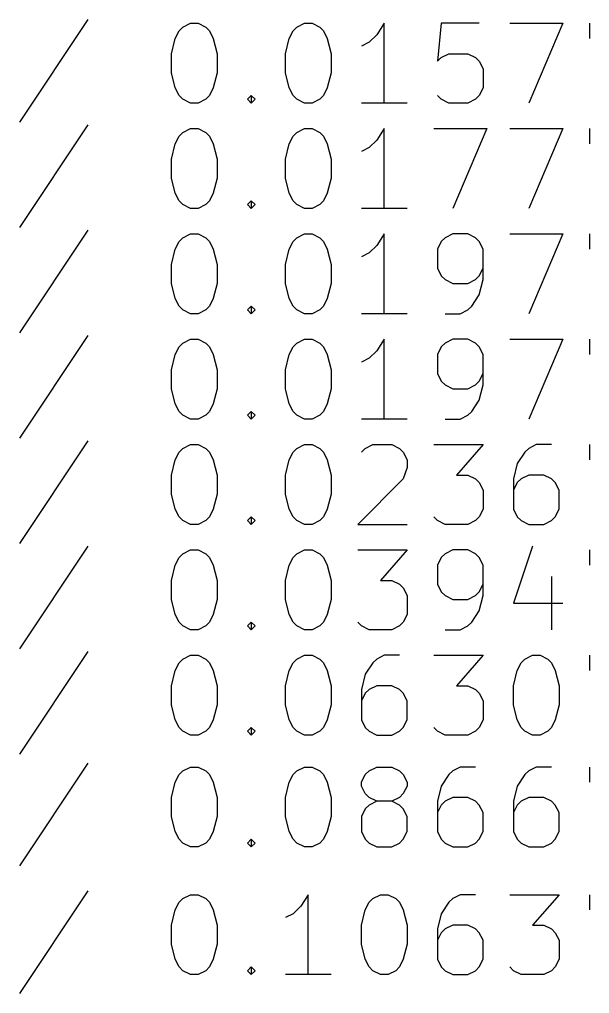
# Model space of a CAD drawing. Extents: x 120 to 257, y -154 to -51.
# Drawn here: x 139.54 to 153.82, y -153.61 to -129.2 of the extents above; entities that cross this region are included whole.
import ezdxf

# ---------------------------------------------------------------- set-up
doc = ezdxf.new("R2010")
doc.units = 0
doc.layers.add('BLACK', color=7, linetype='CONTINUOUS')

msp = doc.modelspace()

# ---------------------------------------------------------------- linework, layer by layer
at = {"layer": 'BLACK', "linetype": 'CONTINUOUS'}
for p, q in [((141.250985, -129.195027), (139.5367, -131.766455)), ((143.631938, -129.385503), (143.822414, -129.290265)), ((143.822414, -129.290265), (144.012891, -129.290265)), ((144.012891, -129.290265), (144.203367, -129.385503)), ((146.489081, -129.385503), (146.679557, -129.290265)), ((146.679557, -129.290265), (146.870034, -129.290265)), ((146.870034, -129.290265), (147.06051, -129.385503)), ((148.679557, -129.290265), (148.489081, -129.575979)), ((148.679557, -131.290265), (148.679557, -129.290265)), ((150.108129, -129.290265), (150.012891, -130.242646)), ((151.06051, -129.290265), (150.108129, -129.290265)), ((151.822415, -129.290265), (153.155748, -129.290265)), ((153.155748, -129.290265), (152.298605, -131.290265)), ((153.822415, -129.290265), (153.822415, -129.671217)), ((143.441462, -129.671217), (143.5367, -129.480741)), ((143.5367, -129.480741), (143.631938, -129.385503)), ((144.203367, -129.385503), (144.298605, -129.480741)), ((144.298605, -129.480741), (144.393843, -129.671217)), ((146.298605, -129.671217), (146.393843, -129.480741)), ((146.393843, -129.480741), (146.489081, -129.385503)), ((147.06051, -129.385503), (147.155748, -129.480741)), ((147.155748, -129.480741), (147.250986, -129.671217)), ((148.489081, -129.575979), (148.298605, -129.766455)), ((143.346224, -130.052169), (143.441462, -129.671217)), ((144.393843, -129.671217), (144.489081, -130.052169)), ((146.203367, -130.052169), (146.298605, -129.671217)), ((147.250986, -129.671217), (147.346224, -130.052169)), ((148.298605, -129.766455), (148.108129, -129.861693)), ((143.346224, -130.52836), (143.346224, -130.052169)), ((144.489081, -130.052169), (144.489081, -130.52836)), ((146.203367, -130.52836), (146.203367, -130.052169)), ((147.346224, -130.052169), (147.346224, -130.52836)), ((150.108129, -130.147407), (150.298605, -130.052169)), ((150.298605, -130.052169), (150.774796, -130.052169)), ((150.774796, -130.052169), (150.965272, -130.147407)), ((150.012891, -130.242646), (150.108129, -130.147407)), ((150.965272, -130.147407), (151.06051, -130.242646)), ((151.06051, -130.242646), (151.155748, -130.433122)), ((143.441462, -130.909312), (143.346224, -130.52836)), ((144.489081, -130.52836), (144.393843, -130.909312)), ((146.298605, -130.909312), (146.203367, -130.52836)), ((147.346224, -130.52836), (147.250986, -130.909312)), ((151.155748, -130.433122), (151.155748, -130.909312)), ((143.5367, -131.099788), (143.441462, -130.909312)), ((144.393843, -130.909312), (144.298605, -131.099788)), ((146.393843, -131.099788), (146.298605, -130.909312)), ((147.250986, -130.909312), (147.155748, -131.099788)), ((151.155748, -130.909312), (151.06051, -131.099788)), ((143.631938, -131.195027), (143.5367, -131.099788)), ((143.822414, -131.290265), (143.631938, -131.195027)), ((144.012891, -131.290265), (143.822414, -131.290265)), ((144.203367, -131.195027), (144.012891, -131.290265)), ((144.298605, -131.099788), (144.203367, -131.195027)), ((145.250986, -131.195027), (145.346224, -131.099788)), ((145.346224, -131.290265), (145.250986, -131.195027)), ((145.346224, -131.099788), (145.441462, -131.195027)), ((145.346224, -131.099788), (145.346224, -131.290265)), ((145.441462, -131.195027), (145.346224, -131.290265)), ((146.489081, -131.195027), (146.393843, -131.099788)), ((146.679557, -131.290265), (146.489081, -131.195027)), ((146.870034, -131.290265), (146.679557, -131.290265)), ((147.06051, -131.195027), (146.870034, -131.290265)), ((147.155748, -131.099788), (147.06051, -131.195027)), ((149.250986, -131.290265), (148.108129, -131.290265)), ((150.108129, -131.195027), (150.012891, -131.099788)), ((150.298605, -131.290265), (150.108129, -131.195027)), ((150.774796, -131.290265), (150.298605, -131.290265)), ((150.965272, -131.195027), (150.774796, -131.290265)), ((151.06051, -131.099788), (150.965272, -131.195027)), ((141.250985, -131.835027), (139.5367, -134.406455)), ((143.5367, -132.120741), (143.631938, -132.025503)), ((143.631938, -132.025503), (143.822414, -131.930265)), ((143.822414, -131.930265), (144.012891, -131.930265)), ((144.012891, -131.930265), (144.203367, -132.025503)), ((144.203367, -132.025503), (144.298605, -132.120741)), ((146.393843, -132.120741), (146.489081, -132.025503)), ((146.489081, -132.025503), (146.679557, -131.930265)), ((146.679557, -131.930265), (146.870034, -131.930265)), ((146.870034, -131.930265), (147.06051, -132.025503)), ((147.06051, -132.025503), (147.155748, -132.120741)), ((148.679557, -131.930265), (148.489081, -132.215979)), ((148.679557, -133.930265), (148.679557, -131.930265)), ((149.917653, -131.930265), (151.250986, -131.930265)), ((151.250986, -131.930265), (150.393843, -133.930265)), ((151.822415, -131.930265), (153.155748, -131.930265)), ((153.155748, -131.930265), (152.298605, -133.930265)), ((153.822415, -131.930265), (153.822415, -132.311217)), ((143.441462, -132.311217), (143.5367, -132.120741)), ((144.298605, -132.120741), (144.393843, -132.311217)), ((146.298605, -132.311217), (146.393843, -132.120741)), ((147.155748, -132.120741), (147.250986, -132.311217)), ((148.489081, -132.215979), (148.298605, -132.406455)), ((143.346224, -132.692169), (143.441462, -132.311217)), ((144.393843, -132.311217), (144.489081, -132.692169)), ((146.203367, -132.692169), (146.298605, -132.311217)), ((147.250986, -132.311217), (147.346224, -132.692169)), ((148.298605, -132.406455), (148.108129, -132.501693)), ((143.346224, -133.16836), (143.346224, -132.692169)), ((144.489081, -132.692169), (144.489081, -133.16836)), ((146.203367, -133.16836), (146.203367, -132.692169)), ((147.346224, -132.692169), (147.346224, -133.16836)), ((143.441462, -133.549312), (143.346224, -133.16836)), ((144.489081, -133.16836), (144.393843, -133.549312)), ((146.298605, -133.549312), (146.203367, -133.16836)), ((147.346224, -133.16836), (147.250986, -133.549312)), ((143.5367, -133.739788), (143.441462, -133.549312)), ((143.631938, -133.835027), (143.5367, -133.739788)), ((144.298605, -133.739788), (144.203367, -133.835027)), ((144.393843, -133.549312), (144.298605, -133.739788)), ((145.250986, -133.835027), (145.346224, -133.739788)), ((145.346224, -133.739788), (145.441462, -133.835027)), ((145.346224, -133.739788), (145.346224, -133.930265)), ((146.393843, -133.739788), (146.298605, -133.549312)), ((146.489081, -133.835027), (146.393843, -133.739788)), ((147.155748, -133.739788), (147.06051, -133.835027)), ((147.250986, -133.549312), (147.155748, -133.739788)), ((143.822414, -133.930265), (143.631938, -133.835027)), ((144.012891, -133.930265), (143.822414, -133.930265)), ((144.203367, -133.835027), (144.012891, -133.930265)), ((145.346224, -133.930265), (145.250986, -133.835027)), ((145.441462, -133.835027), (145.346224, -133.930265)), ((146.679557, -133.930265), (146.489081, -133.835027)), ((146.870034, -133.930265), (146.679557, -133.930265)), ((147.06051, -133.835027), (146.870034, -133.930265)), ((149.250986, -133.930265), (148.108129, -133.930265)), ((141.250985, -134.475027), (139.5367, -137.046455)), ((143.5367, -134.760741), (143.631938, -134.665503)), ((143.631938, -134.665503), (143.822414, -134.570265)), ((143.822414, -134.570265), (144.012891, -134.570265)), ((144.012891, -134.570265), (144.203367, -134.665503)), ((144.203367, -134.665503), (144.298605, -134.760741)), ((146.393843, -134.760741), (146.489081, -134.665503)), ((146.489081, -134.665503), (146.679557, -134.570265)), ((146.679557, -134.570265), (146.870034, -134.570265)), ((146.870034, -134.570265), (147.06051, -134.665503)), ((147.06051, -134.665503), (147.155748, -134.760741)), ((148.679557, -134.570265), (148.489081, -134.855979)), ((148.679557, -136.570265), (148.679557, -134.570265)), ((150.203367, -134.665503), (150.108129, -134.760741)), ((150.393843, -134.570265), (150.203367, -134.665503)), ((150.774796, -134.570265), (150.393843, -134.570265)), ((150.965272, -134.665503), (150.774796, -134.570265)), ((151.06051, -134.760741), (150.965272, -134.665503)), ((151.822415, -134.570265), (153.155748, -134.570265)), ((153.155748, -134.570265), (152.298605, -136.570265)), ((153.822415, -134.570265), (153.822415, -134.951217)), ((143.346224, -135.332169), (143.441462, -134.951217)), ((143.441462, -134.951217), (143.5367, -134.760741)), ((144.298605, -134.760741), (144.393843, -134.951217)), ((144.393843, -134.951217), (144.489081, -135.332169)), ((146.203367, -135.332169), (146.298605, -134.951217)), ((146.298605, -134.951217), (146.393843, -134.760741)), ((147.155748, -134.760741), (147.250986, -134.951217)), ((147.250986, -134.951217), (147.346224, -135.332169)), ((148.489081, -134.855979), (148.298605, -135.046455)), ((150.108129, -134.760741), (150.012891, -134.951217)), ((150.012891, -134.951217), (150.012891, -135.427407)), ((151.155748, -134.951217), (151.06051, -134.760741)), ((151.155748, -135.713122), (151.155748, -134.951217)), ((148.298605, -135.046455), (148.108129, -135.141693)), ((143.346224, -135.80836), (143.346224, -135.332169)), ((144.489081, -135.332169), (144.489081, -135.80836)), ((146.203367, -135.80836), (146.203367, -135.332169)), ((147.346224, -135.332169), (147.346224, -135.80836)), ((150.012891, -135.427407), (150.108129, -135.617884)), ((151.06051, -135.617884), (151.155748, -135.427407)), ((150.108129, -135.617884), (150.203367, -135.713122)), ((150.203367, -135.713122), (150.393843, -135.80836)), ((150.774796, -135.80836), (150.965272, -135.713122)), ((150.965272, -135.713122), (151.06051, -135.617884)), ((151.06051, -136.094074), (151.155748, -135.713122)), ((143.441462, -136.189312), (143.346224, -135.80836)), ((144.489081, -135.80836), (144.393843, -136.189312)), ((146.298605, -136.189312), (146.203367, -135.80836)), ((147.346224, -135.80836), (147.250986, -136.189312)), ((150.393843, -135.80836), (150.774796, -135.80836)), ((143.5367, -136.379788), (143.441462, -136.189312)), ((144.393843, -136.189312), (144.298605, -136.379788)), ((146.393843, -136.379788), (146.298605, -136.189312)), ((147.250986, -136.189312), (147.155748, -136.379788)), ((150.870034, -136.379788), (151.06051, -136.094074)), ((143.631938, -136.475027), (143.5367, -136.379788)), ((144.298605, -136.379788), (144.203367, -136.475027)), ((145.250986, -136.475027), (145.346224, -136.379788)), ((145.346224, -136.379788), (145.441462, -136.475027)), ((145.346224, -136.379788), (145.346224, -136.570265)), ((146.489081, -136.475027), (146.393843, -136.379788)), ((147.155748, -136.379788), (147.06051, -136.475027)), ((150.774796, -136.475027), (150.870034, -136.379788)), ((143.822414, -136.570265), (143.631938, -136.475027)), ((144.012891, -136.570265), (143.822414, -136.570265)), ((144.203367, -136.475027), (144.012891, -136.570265)), ((145.346224, -136.570265), (145.250986, -136.475027)), ((145.441462, -136.475027), (145.346224, -136.570265)), ((146.679557, -136.570265), (146.489081, -136.475027)), ((146.870034, -136.570265), (146.679557, -136.570265)), ((147.06051, -136.475027), (146.870034, -136.570265)), ((149.250986, -136.570265), (148.108129, -136.570265)), ((150.203367, -136.570265), (150.584319, -136.570265)), ((150.584319, -136.570265), (150.774796, -136.475027)), ((141.250985, -137.115027), (139.5367, -139.686455)), ((143.441462, -137.591217), (143.5367, -137.400741)), ((143.5367, -137.400741), (143.631938, -137.305503)), ((143.631938, -137.305503), (143.822414, -137.210265)), ((143.822414, -137.210265), (144.012891, -137.210265)), ((144.012891, -137.210265), (144.203367, -137.305503)), ((144.203367, -137.305503), (144.298605, -137.400741)), ((144.298605, -137.400741), (144.393843, -137.591217)), ((146.298605, -137.591217), (146.393843, -137.400741)), ((146.393843, -137.400741), (146.489081, -137.305503)), ((146.489081, -137.305503), (146.679557, -137.210265)), ((146.679557, -137.210265), (146.870034, -137.210265)), ((146.870034, -137.210265), (147.06051, -137.305503)), ((147.06051, -137.305503), (147.155748, -137.400741)), ((147.155748, -137.400741), (147.250986, -137.591217)), ((148.679557, -137.210265), (148.489081, -137.495979)), ((148.679557, -139.210265), (148.679557, -137.210265)), ((150.108129, -137.400741), (150.012891, -137.591217)), ((150.203367, -137.305503), (150.108129, -137.400741)), ((150.393843, -137.210265), (150.203367, -137.305503)), ((150.774796, -137.210265), (150.393843, -137.210265)), ((150.965272, -137.305503), (150.774796, -137.210265)), ((151.06051, -137.400741), (150.965272, -137.305503)), ((151.155748, -137.591217), (151.06051, -137.400741)), ((151.822415, -137.210265), (153.155748, -137.210265)), ((153.155748, -137.210265), (152.298605, -139.210265)), ((153.822415, -137.210265), (153.822415, -137.591217)), ((143.346224, -137.972169), (143.441462, -137.591217)), ((144.393843, -137.591217), (144.489081, -137.972169)), ((146.203367, -137.972169), (146.298605, -137.591217)), ((147.250986, -137.591217), (147.346224, -137.972169)), ((148.489081, -137.495979), (148.298605, -137.686455)), ((150.012891, -137.591217), (150.012891, -138.067407)), ((151.155748, -138.353122), (151.155748, -137.591217)), ((148.298605, -137.686455), (148.108129, -137.781693)), ((143.346224, -138.44836), (143.346224, -137.972169)), ((144.489081, -137.972169), (144.489081, -138.44836)), ((146.203367, -138.44836), (146.203367, -137.972169)), ((147.346224, -137.972169), (147.346224, -138.44836)), ((150.012891, -138.067407), (150.108129, -138.257884)), ((151.06051, -138.257884), (151.155748, -138.067407)), ((150.108129, -138.257884), (150.203367, -138.353122)), ((150.203367, -138.353122), (150.393843, -138.44836)), ((150.774796, -138.44836), (150.965272, -138.353122)), ((150.965272, -138.353122), (151.06051, -138.257884)), ((151.06051, -138.734074), (151.155748, -138.353122)), ((143.441462, -138.829312), (143.346224, -138.44836)), ((144.489081, -138.44836), (144.393843, -138.829312)), ((146.298605, -138.829312), (146.203367, -138.44836)), ((147.346224, -138.44836), (147.250986, -138.829312)), ((150.393843, -138.44836), (150.774796, -138.44836)), ((143.5367, -139.019788), (143.441462, -138.829312)), ((144.393843, -138.829312), (144.298605, -139.019788)), ((146.393843, -139.019788), (146.298605, -138.829312)), ((147.250986, -138.829312), (147.155748, -139.019788)), ((150.870034, -139.019788), (151.06051, -138.734074)), ((143.631938, -139.115027), (143.5367, -139.019788)), ((143.822414, -139.210265), (143.631938, -139.115027)), ((144.203367, -139.115027), (144.012891, -139.210265)), ((144.298605, -139.019788), (144.203367, -139.115027)), ((145.250986, -139.115027), (145.346224, -139.019788)), ((145.346224, -139.210265), (145.250986, -139.115027)), ((145.346224, -139.019788), (145.441462, -139.115027)), ((145.346224, -139.019788), (145.346224, -139.210265)), ((145.441462, -139.115027), (145.346224, -139.210265)), ((146.489081, -139.115027), (146.393843, -139.019788)), ((146.679557, -139.210265), (146.489081, -139.115027)), ((147.06051, -139.115027), (146.870034, -139.210265)), ((147.155748, -139.019788), (147.06051, -139.115027)), ((150.584319, -139.210265), (150.774796, -139.115027)), ((150.774796, -139.115027), (150.870034, -139.019788)), ((144.012891, -139.210265), (143.822414, -139.210265)), ((146.870034, -139.210265), (146.679557, -139.210265)), ((149.250986, -139.210265), (148.108129, -139.210265)), ((150.203367, -139.210265), (150.584319, -139.210265)), ((141.250985, -139.755027), (139.5367, -142.326455)), ((143.631938, -139.945503), (143.822414, -139.850265)), ((143.822414, -139.850265), (144.012891, -139.850265)), ((144.012891, -139.850265), (144.203367, -139.945503)), ((146.489081, -139.945503), (146.679557, -139.850265)), ((146.679557, -139.850265), (146.870034, -139.850265)), ((146.870034, -139.850265), (147.06051, -139.945503)), ((148.203367, -139.945503), (148.393843, -139.850265)), ((148.393843, -139.850265), (148.870034, -139.850265)), ((148.870034, -139.850265), (149.06051, -139.945503)), ((149.917653, -139.850265), (151.155748, -139.850265)), ((151.155748, -139.850265), (150.489081, -140.612169)), ((152.489081, -139.850265), (152.298605, -139.945503)), ((152.870034, -139.850265), (152.489081, -139.850265)), ((153.822415, -139.850265), (153.822415, -140.231217)), ((143.441462, -140.231217), (143.5367, -140.040741)), ((143.5367, -140.040741), (143.631938, -139.945503)), ((144.203367, -139.945503), (144.298605, -140.040741)), ((144.298605, -140.040741), (144.393843, -140.231217)), ((146.298605, -140.231217), (146.393843, -140.040741)), ((146.393843, -140.040741), (146.489081, -139.945503)), ((147.06051, -139.945503), (147.155748, -140.040741)), ((147.155748, -140.040741), (147.250986, -140.231217)), ((148.108129, -140.040741), (148.203367, -139.945503)), ((149.06051, -139.945503), (149.155748, -140.040741)), ((149.155748, -140.040741), (149.250986, -140.231217)), ((152.203367, -140.040741), (152.012891, -140.326455)), ((152.298605, -139.945503), (152.203367, -140.040741)), ((143.346224, -140.612169), (143.441462, -140.231217)), ((144.393843, -140.231217), (144.489081, -140.612169)), ((146.203367, -140.612169), (146.298605, -140.231217)), ((147.250986, -140.231217), (147.346224, -140.612169)), ((149.250986, -140.231217), (149.250986, -140.421693)), ((152.012891, -140.326455), (151.917653, -140.707407)), ((149.250986, -140.421693), (149.155748, -140.707407)), ((143.346224, -141.08836), (143.346224, -140.612169)), ((144.489081, -140.612169), (144.489081, -141.08836)), ((146.203367, -141.08836), (146.203367, -140.612169)), ((147.346224, -140.612169), (147.346224, -141.08836)), ((149.155748, -140.707407), (148.012891, -141.850265)), ((150.489081, -140.612169), (150.774796, -140.612169)), ((150.774796, -140.612169), (150.965272, -140.707407)), ((150.965272, -140.707407), (151.06051, -140.802646)), ((151.06051, -140.802646), (151.155748, -140.993122)), ((151.917653, -140.707407), (151.917653, -141.469312)), ((152.012891, -140.802646), (151.917653, -140.993122)), ((152.108129, -140.707407), (152.012891, -140.802646)), ((152.298605, -140.612169), (152.108129, -140.707407)), ((152.679558, -140.612169), (152.298605, -140.612169)), ((152.870034, -140.707407), (152.679558, -140.612169)), ((152.965272, -140.802646), (152.870034, -140.707407)), ((153.06051, -140.993122), (152.965272, -140.802646)), ((143.441462, -141.469312), (143.346224, -141.08836)), ((144.489081, -141.08836), (144.393843, -141.469312)), ((146.298605, -141.469312), (146.203367, -141.08836)), ((147.346224, -141.08836), (147.250986, -141.469312)), ((151.155748, -140.993122), (151.155748, -141.469312)), ((153.06051, -141.469312), (153.06051, -140.993122)), ((143.5367, -141.659788), (143.441462, -141.469312)), ((144.393843, -141.469312), (144.298605, -141.659788)), ((146.393843, -141.659788), (146.298605, -141.469312)), ((147.250986, -141.469312), (147.155748, -141.659788)), ((151.155748, -141.469312), (151.06051, -141.659788)), ((151.917653, -141.469312), (152.012891, -141.659788)), ((152.965272, -141.659788), (153.06051, -141.469312)), ((143.631938, -141.755027), (143.5367, -141.659788)), ((143.822414, -141.850265), (143.631938, -141.755027)), ((144.203367, -141.755027), (144.012891, -141.850265)), ((144.298605, -141.659788), (144.203367, -141.755027)), ((145.250986, -141.755027), (145.346224, -141.659788)), ((145.346224, -141.850265), (145.250986, -141.755027)), ((145.346224, -141.659788), (145.441462, -141.755027)), ((145.346224, -141.659788), (145.346224, -141.850265)), ((145.441462, -141.755027), (145.346224, -141.850265)), ((146.489081, -141.755027), (146.393843, -141.659788)), ((146.679557, -141.850265), (146.489081, -141.755027)), ((147.06051, -141.755027), (146.870034, -141.850265)), ((147.155748, -141.659788), (147.06051, -141.755027)), ((150.012891, -141.755027), (149.917653, -141.659788)), ((150.203367, -141.850265), (150.012891, -141.755027)), ((150.965272, -141.755027), (150.774796, -141.850265)), ((151.06051, -141.659788), (150.965272, -141.755027)), ((152.012891, -141.659788), (152.108129, -141.755027)), ((152.108129, -141.755027), (152.298605, -141.850265)), ((152.679558, -141.850265), (152.870034, -141.755027)), ((152.870034, -141.755027), (152.965272, -141.659788)), ((144.012891, -141.850265), (143.822414, -141.850265)), ((146.870034, -141.850265), (146.679557, -141.850265)), ((148.012891, -141.850265), (149.250986, -141.850265)), ((150.774796, -141.850265), (150.203367, -141.850265)), ((152.298605, -141.850265), (152.679558, -141.850265)), ((141.250985, -142.395027), (139.5367, -144.966455)), ((143.631938, -142.585503), (143.822414, -142.490265)), ((143.822414, -142.490265), (144.012891, -142.490265)), ((144.012891, -142.490265), (144.203367, -142.585503)), ((146.489081, -142.585503), (146.679557, -142.490265)), ((146.679557, -142.490265), (146.870034, -142.490265)), ((146.870034, -142.490265), (147.06051, -142.585503)), ((148.012891, -142.490265), (149.250986, -142.490265)), ((149.250986, -142.490265), (148.584319, -143.252169)), ((150.393843, -142.490265), (150.203367, -142.585503)), ((150.774796, -142.490265), (150.393843, -142.490265)), ((150.965272, -142.585503), (150.774796, -142.490265)), ((152.393843, -142.395027), (151.917653, -143.823598)), ((153.822415, -142.490265), (153.822415, -142.871217)), ((143.441462, -142.871217), (143.5367, -142.680741)), ((143.5367, -142.680741), (143.631938, -142.585503)), ((144.203367, -142.585503), (144.298605, -142.680741)), ((144.298605, -142.680741), (144.393843, -142.871217)), ((146.298605, -142.871217), (146.393843, -142.680741)), ((146.393843, -142.680741), (146.489081, -142.585503)), ((147.06051, -142.585503), (147.155748, -142.680741)), ((147.155748, -142.680741), (147.250986, -142.871217)), ((150.108129, -142.680741), (150.012891, -142.871217)), ((150.203367, -142.585503), (150.108129, -142.680741)), ((151.06051, -142.680741), (150.965272, -142.585503)), ((151.155748, -142.871217), (151.06051, -142.680741)), ((143.346224, -143.252169), (143.441462, -142.871217)), ((144.393843, -142.871217), (144.489081, -143.252169)), ((146.203367, -143.252169), (146.298605, -142.871217)), ((147.250986, -142.871217), (147.346224, -143.252169)), ((150.012891, -142.871217), (150.012891, -143.347407)), ((151.155748, -143.633122), (151.155748, -142.871217)), ((143.346224, -143.72836), (143.346224, -143.252169)), ((144.489081, -143.252169), (144.489081, -143.72836)), ((146.203367, -143.72836), (146.203367, -143.252169)), ((147.346224, -143.252169), (147.346224, -143.72836)), ((148.584319, -143.252169), (148.870034, -143.252169)), ((148.870034, -143.252169), (149.06051, -143.347407)), ((152.870034, -143.156931), (152.870034, -144.490265)), ((149.06051, -143.347407), (149.155748, -143.442646)), ((149.155748, -143.442646), (149.250986, -143.633122)), ((150.012891, -143.347407), (150.108129, -143.537884)), ((150.108129, -143.537884), (150.203367, -143.633122)), ((150.965272, -143.633122), (151.06051, -143.537884)), ((151.06051, -143.537884), (151.155748, -143.347407)), ((143.441462, -144.109312), (143.346224, -143.72836)), ((144.489081, -143.72836), (144.393843, -144.109312)), ((146.298605, -144.109312), (146.203367, -143.72836)), ((147.346224, -143.72836), (147.250986, -144.109312)), ((149.250986, -143.633122), (149.250986, -144.109312)), ((150.203367, -143.633122), (150.393843, -143.72836)), ((150.393843, -143.72836), (150.774796, -143.72836)), ((150.774796, -143.72836), (150.965272, -143.633122)), ((151.06051, -144.014074), (151.155748, -143.633122)), ((150.870034, -144.299788), (151.06051, -144.014074)), ((151.917653, -143.823598), (153.155748, -143.823598)), ((143.5367, -144.299788), (143.441462, -144.109312)), ((144.393843, -144.109312), (144.298605, -144.299788)), ((146.393843, -144.299788), (146.298605, -144.109312)), ((147.250986, -144.109312), (147.155748, -144.299788)), ((149.250986, -144.109312), (149.155748, -144.299788)), ((143.631938, -144.395027), (143.5367, -144.299788)), ((143.822414, -144.490265), (143.631938, -144.395027)), ((144.012891, -144.490265), (143.822414, -144.490265)), ((144.203367, -144.395027), (144.012891, -144.490265)), ((144.298605, -144.299788), (144.203367, -144.395027)), ((145.250986, -144.395027), (145.346224, -144.299788)), ((145.346224, -144.490265), (145.250986, -144.395027)), ((145.346224, -144.299788), (145.441462, -144.395027)), ((145.346224, -144.299788), (145.346224, -144.490265)), ((145.441462, -144.395027), (145.346224, -144.490265)), ((146.489081, -144.395027), (146.393843, -144.299788)), ((146.679557, -144.490265), (146.489081, -144.395027)), ((146.870034, -144.490265), (146.679557, -144.490265)), ((147.06051, -144.395027), (146.870034, -144.490265)), ((147.155748, -144.299788), (147.06051, -144.395027)), ((148.108129, -144.395027), (148.012891, -144.299788)), ((148.298605, -144.490265), (148.108129, -144.395027)), ((148.870034, -144.490265), (148.298605, -144.490265)), ((149.06051, -144.395027), (148.870034, -144.490265)), ((149.155748, -144.299788), (149.06051, -144.395027)), ((150.203367, -144.490265), (150.584319, -144.490265)), ((150.584319, -144.490265), (150.774796, -144.395027)), ((150.774796, -144.395027), (150.870034, -144.299788)), ((141.250985, -145.035027), (139.5367, -147.606455)), ((143.5367, -145.320741), (143.631938, -145.225503)), ((143.631938, -145.225503), (143.822414, -145.130265)), ((143.822414, -145.130265), (144.012891, -145.130265)), ((144.012891, -145.130265), (144.203367, -145.225503)), ((144.203367, -145.225503), (144.298605, -145.320741)), ((146.393843, -145.320741), (146.489081, -145.225503)), ((146.489081, -145.225503), (146.679557, -145.130265)), ((146.679557, -145.130265), (146.870034, -145.130265)), ((146.870034, -145.130265), (147.06051, -145.225503)), ((147.06051, -145.225503), (147.155748, -145.320741)), ((148.489081, -145.225503), (148.393843, -145.320741)), ((148.679557, -145.130265), (148.489081, -145.225503)), ((149.06051, -145.130265), (148.679557, -145.130265)), ((149.917653, -145.130265), (151.155748, -145.130265)), ((151.155748, -145.130265), (150.489081, -145.892169)), ((152.108129, -145.320741), (152.203367, -145.225503)), ((152.203367, -145.225503), (152.393843, -145.130265)), ((152.393843, -145.130265), (152.58432, -145.130265)), ((152.58432, -145.130265), (152.774796, -145.225503)), ((152.774796, -145.225503), (152.870034, -145.320741)), ((153.822415, -145.130265), (153.822415, -145.511217)), ((143.441462, -145.511217), (143.5367, -145.320741)), ((144.298605, -145.320741), (144.393843, -145.511217)), ((146.298605, -145.511217), (146.393843, -145.320741)), ((147.155748, -145.320741), (147.250986, -145.511217)), ((148.393843, -145.320741), (148.203367, -145.606455)), ((152.012891, -145.511217), (152.108129, -145.320741)), ((152.870034, -145.320741), (152.965272, -145.511217)), ((143.346224, -145.892169), (143.441462, -145.511217)), ((144.393843, -145.511217), (144.489081, -145.892169)), ((146.203367, -145.892169), (146.298605, -145.511217)), ((147.250986, -145.511217), (147.346224, -145.892169)), ((148.203367, -145.606455), (148.108129, -145.987407)), ((151.917653, -145.892169), (152.012891, -145.511217)), ((152.965272, -145.511217), (153.06051, -145.892169)), ((143.346224, -146.36836), (143.346224, -145.892169)), ((144.489081, -145.892169), (144.489081, -146.36836)), ((146.203367, -146.36836), (146.203367, -145.892169)), ((147.346224, -145.892169), (147.346224, -146.36836)), ((148.489081, -145.892169), (148.298605, -145.987407)), ((148.870034, -145.892169), (148.489081, -145.892169)), ((149.06051, -145.987407), (148.870034, -145.892169)), ((150.489081, -145.892169), (150.774796, -145.892169)), ((150.774796, -145.892169), (150.965272, -145.987407)), ((151.917653, -146.36836), (151.917653, -145.892169)), ((153.06051, -145.892169), (153.06051, -146.36836)), ((148.108129, -145.987407), (148.108129, -146.749312)), ((148.203367, -146.082646), (148.108129, -146.273122)), ((148.298605, -145.987407), (148.203367, -146.082646)), ((149.155748, -146.082646), (149.06051, -145.987407)), ((149.250986, -146.273122), (149.155748, -146.082646)), ((150.965272, -145.987407), (151.06051, -146.082646)), ((151.06051, -146.082646), (151.155748, -146.273122)), ((143.441462, -146.749312), (143.346224, -146.36836)), ((144.489081, -146.36836), (144.393843, -146.749312)), ((146.298605, -146.749312), (146.203367, -146.36836)), ((147.346224, -146.36836), (147.250986, -146.749312)), ((149.250986, -146.749312), (149.250986, -146.273122)), ((151.155748, -146.273122), (151.155748, -146.749312)), ((152.012891, -146.749312), (151.917653, -146.36836)), ((153.06051, -146.36836), (152.965272, -146.749312)), ((143.5367, -146.939788), (143.441462, -146.749312)), ((143.631938, -147.035027), (143.5367, -146.939788)), ((144.298605, -146.939788), (144.203367, -147.035027)), ((144.393843, -146.749312), (144.298605, -146.939788)), ((145.250986, -147.035027), (145.346224, -146.939788)), ((145.346224, -146.939788), (145.441462, -147.035027)), ((145.346224, -146.939788), (145.346224, -147.130265)), ((146.393843, -146.939788), (146.298605, -146.749312)), ((146.489081, -147.035027), (146.393843, -146.939788)), ((147.155748, -146.939788), (147.06051, -147.035027)), ((147.250986, -146.749312), (147.155748, -146.939788)), ((148.108129, -146.749312), (148.203367, -146.939788)), ((148.203367, -146.939788), (148.298605, -147.035027)), ((149.06051, -147.035027), (149.155748, -146.939788)), ((149.155748, -146.939788), (149.250986, -146.749312)), ((150.012891, -147.035027), (149.917653, -146.939788)), ((151.06051, -146.939788), (150.965272, -147.035027)), ((151.155748, -146.749312), (151.06051, -146.939788)), ((152.108129, -146.939788), (152.012891, -146.749312)), ((152.203367, -147.035027), (152.108129, -146.939788)), ((152.870034, -146.939788), (152.774796, -147.035027)), ((152.965272, -146.749312), (152.870034, -146.939788)), ((143.822414, -147.130265), (143.631938, -147.035027)), ((144.012891, -147.130265), (143.822414, -147.130265)), ((144.203367, -147.035027), (144.012891, -147.130265)), ((145.346224, -147.130265), (145.250986, -147.035027)), ((145.441462, -147.035027), (145.346224, -147.130265)), ((146.679557, -147.130265), (146.489081, -147.035027)), ((146.870034, -147.130265), (146.679557, -147.130265)), ((147.06051, -147.035027), (146.870034, -147.130265)), ((148.298605, -147.035027), (148.489081, -147.130265)), ((148.489081, -147.130265), (148.870034, -147.130265)), ((148.870034, -147.130265), (149.06051, -147.035027)), ((150.203367, -147.130265), (150.012891, -147.035027)), ((150.774796, -147.130265), (150.203367, -147.130265)), ((150.965272, -147.035027), (150.774796, -147.130265)), ((152.393843, -147.130265), (152.203367, -147.035027)), ((152.58432, -147.130265), (152.393843, -147.130265)), ((152.774796, -147.035027), (152.58432, -147.130265)), ((141.250985, -147.835027), (139.5367, -150.406455)), ((143.631938, -148.025503), (143.822414, -147.930265)), ((143.822414, -147.930265), (144.012891, -147.930265)), ((144.012891, -147.930265), (144.203367, -148.025503)), ((146.489081, -148.025503), (146.679557, -147.930265)), ((146.679557, -147.930265), (146.870034, -147.930265)), ((146.870034, -147.930265), (147.06051, -148.025503)), ((148.298605, -148.025503), (148.489081, -147.930265)), ((148.489081, -147.930265), (148.870034, -147.930265)), ((148.870034, -147.930265), (149.06051, -148.025503)), ((150.584319, -147.930265), (150.393843, -148.025503)), ((150.965272, -147.930265), (150.584319, -147.930265)), ((152.489081, -147.930265), (152.298605, -148.025503)), ((152.870034, -147.930265), (152.489081, -147.930265)), ((153.822415, -147.930265), (153.822415, -148.311217)), ((143.441462, -148.311217), (143.5367, -148.120741)), ((143.5367, -148.120741), (143.631938, -148.025503)), ((144.203367, -148.025503), (144.298605, -148.120741)), ((144.298605, -148.120741), (144.393843, -148.311217)), ((146.298605, -148.311217), (146.393843, -148.120741)), ((146.393843, -148.120741), (146.489081, -148.025503)), ((147.06051, -148.025503), (147.155748, -148.120741)), ((147.155748, -148.120741), (147.250986, -148.311217)), ((148.108129, -148.311217), (148.203367, -148.120741)), ((148.203367, -148.120741), (148.298605, -148.025503)), ((149.06051, -148.025503), (149.155748, -148.120741)), ((149.155748, -148.120741), (149.250986, -148.311217)), ((150.298605, -148.120741), (150.108129, -148.406455)), ((150.393843, -148.025503), (150.298605, -148.120741)), ((152.203367, -148.120741), (152.012891, -148.406455)), ((152.298605, -148.025503), (152.203367, -148.120741)), ((143.346224, -148.692169), (143.441462, -148.311217)), ((144.393843, -148.311217), (144.489081, -148.692169)), ((146.203367, -148.692169), (146.298605, -148.311217)), ((147.250986, -148.311217), (147.346224, -148.692169)), ((148.108129, -148.406455), (148.108129, -148.311217)), ((148.203367, -148.596931), (148.108129, -148.406455)), ((149.250986, -148.406455), (149.155748, -148.596931)), ((149.250986, -148.311217), (149.250986, -148.406455)), ((150.108129, -148.406455), (150.012891, -148.787407)), ((152.012891, -148.406455), (151.917653, -148.787407)), ((148.298605, -148.692169), (148.203367, -148.596931)), ((149.155748, -148.596931), (149.06051, -148.692169)), ((143.346224, -149.16836), (143.346224, -148.692169)), ((144.489081, -148.692169), (144.489081, -149.16836)), ((146.203367, -149.16836), (146.203367, -148.692169)), ((147.346224, -148.692169), (147.346224, -149.16836)), ((148.298605, -148.882646), (148.203367, -148.977884)), ((148.489081, -148.787407), (148.298605, -148.692169)), ((148.489081, -148.787407), (148.298605, -148.882646)), ((148.870034, -148.787407), (148.489081, -148.787407)), ((149.06051, -148.692169), (148.870034, -148.787407)), ((149.06051, -148.882646), (148.870034, -148.787407)), ((149.155748, -148.977884), (149.06051, -148.882646)), ((150.012891, -148.787407), (150.012891, -149.549312)), ((150.108129, -148.882646), (150.012891, -149.073122)), ((150.203367, -148.787407), (150.108129, -148.882646)), ((150.393843, -148.692169), (150.203367, -148.787407)), ((150.774796, -148.692169), (150.393843, -148.692169)), ((150.965272, -148.787407), (150.774796, -148.692169)), ((151.06051, -148.882646), (150.965272, -148.787407)), ((151.155748, -149.073122), (151.06051, -148.882646)), ((151.917653, -148.787407), (151.917653, -149.549312)), ((152.012891, -148.882646), (151.917653, -149.073122)), ((152.108129, -148.787407), (152.012891, -148.882646)), ((152.298605, -148.692169), (152.108129, -148.787407)), ((152.679558, -148.692169), (152.298605, -148.692169)), ((152.870034, -148.787407), (152.679558, -148.692169)), ((152.965272, -148.882646), (152.870034, -148.787407)), ((153.06051, -149.073122), (152.965272, -148.882646)), ((148.203367, -148.977884), (148.108129, -149.16836)), ((149.250986, -149.16836), (149.155748, -148.977884)), ((151.155748, -149.549312), (151.155748, -149.073122)), ((153.06051, -149.549312), (153.06051, -149.073122)), ((143.441462, -149.549312), (143.346224, -149.16836)), ((144.489081, -149.16836), (144.393843, -149.549312)), ((146.298605, -149.549312), (146.203367, -149.16836)), ((147.346224, -149.16836), (147.250986, -149.549312)), ((148.108129, -149.16836), (148.108129, -149.549312)), ((149.250986, -149.549312), (149.250986, -149.16836)), ((143.5367, -149.739788), (143.441462, -149.549312)), ((144.393843, -149.549312), (144.298605, -149.739788)), ((146.393843, -149.739788), (146.298605, -149.549312)), ((147.250986, -149.549312), (147.155748, -149.739788)), ((148.108129, -149.549312), (148.203367, -149.739788)), ((149.155748, -149.739788), (149.250986, -149.549312)), ((150.012891, -149.549312), (150.108129, -149.739788)), ((151.06051, -149.739788), (151.155748, -149.549312)), ((151.917653, -149.549312), (152.012891, -149.739788)), ((152.965272, -149.739788), (153.06051, -149.549312)), ((143.631938, -149.835027), (143.5367, -149.739788)), ((143.822414, -149.930265), (143.631938, -149.835027)), ((144.203367, -149.835027), (144.012891, -149.930265)), ((144.298605, -149.739788), (144.203367, -149.835027)), ((145.250986, -149.835027), (145.346224, -149.739788)), ((145.346224, -149.930265), (145.250986, -149.835027)), ((145.346224, -149.739788), (145.441462, -149.835027)), ((145.346224, -149.739788), (145.346224, -149.930265)), ((145.441462, -149.835027), (145.346224, -149.930265)), ((146.489081, -149.835027), (146.393843, -149.739788)), ((146.679557, -149.930265), (146.489081, -149.835027)), ((147.06051, -149.835027), (146.870034, -149.930265)), ((147.155748, -149.739788), (147.06051, -149.835027)), ((148.203367, -149.739788), (148.298605, -149.835027)), ((148.298605, -149.835027), (148.489081, -149.930265)), ((148.870034, -149.930265), (149.06051, -149.835027)), ((149.06051, -149.835027), (149.155748, -149.739788)), ((150.108129, -149.739788), (150.203367, -149.835027)), ((150.203367, -149.835027), (150.393843, -149.930265)), ((150.774796, -149.930265), (150.965272, -149.835027)), ((150.965272, -149.835027), (151.06051, -149.739788)), ((152.012891, -149.739788), (152.108129, -149.835027)), ((152.108129, -149.835027), (152.298605, -149.930265)), ((152.679558, -149.930265), (152.870034, -149.835027)), ((152.870034, -149.835027), (152.965272, -149.739788)), ((144.012891, -149.930265), (143.822414, -149.930265)), ((146.870034, -149.930265), (146.679557, -149.930265)), ((148.489081, -149.930265), (148.870034, -149.930265)), ((150.393843, -149.930265), (150.774796, -149.930265)), ((152.298605, -149.930265), (152.679558, -149.930265)), ((141.250985, -151.035027), (139.5367, -153.606455)), ((143.441462, -151.511217), (143.5367, -151.320741)), ((143.5367, -151.320741), (143.631938, -151.225503)), ((143.631938, -151.225503), (143.822414, -151.130265)), ((143.822414, -151.130265), (144.012891, -151.130265)), ((144.012891, -151.130265), (144.203367, -151.225503)), ((144.203367, -151.225503), (144.298605, -151.320741)), ((144.298605, -151.320741), (144.393843, -151.511217)), ((146.774795, -151.130265), (146.584319, -151.415979)), ((146.774795, -153.130265), (146.774795, -151.130265)), ((148.203367, -151.511217), (148.298605, -151.320741)), ((148.298605, -151.320741), (148.393843, -151.225503)), ((148.393843, -151.225503), (148.584319, -151.130265)), ((148.584319, -151.130265), (148.774796, -151.130265)), ((148.774796, -151.130265), (148.965272, -151.225503)), ((148.965272, -151.225503), (149.06051, -151.320741)), ((149.06051, -151.320741), (149.155748, -151.511217)), ((150.298605, -151.320741), (150.108129, -151.606455)), ((150.393843, -151.225503), (150.298605, -151.320741)), ((150.584319, -151.130265), (150.393843, -151.225503)), ((150.965272, -151.130265), (150.584319, -151.130265)), ((151.822415, -151.130265), (153.06051, -151.130265)), ((153.06051, -151.130265), (152.393843, -151.892169)), ((153.822415, -151.130265), (153.822415, -151.511217)), ((143.346224, -151.892169), (143.441462, -151.511217)), ((144.393843, -151.511217), (144.489081, -151.892169)), ((146.584319, -151.415979), (146.393843, -151.606455)), ((148.108129, -151.892169), (148.203367, -151.511217)), ((149.155748, -151.511217), (149.250986, -151.892169)), ((146.393843, -151.606455), (146.203367, -151.701693)), ((150.108129, -151.606455), (150.012891, -151.987407)), ((143.346224, -152.36836), (143.346224, -151.892169)), ((144.489081, -151.892169), (144.489081, -152.36836)), ((148.108129, -152.36836), (148.108129, -151.892169)), ((149.250986, -151.892169), (149.250986, -152.36836)), ((150.012891, -151.987407), (150.012891, -152.749312)), ((150.108129, -152.082646), (150.012891, -152.273122)), ((150.203367, -151.987407), (150.108129, -152.082646)), ((150.393843, -151.892169), (150.203367, -151.987407)), ((150.774796, -151.892169), (150.393843, -151.892169)), ((150.965272, -151.987407), (150.774796, -151.892169)), ((151.06051, -152.082646), (150.965272, -151.987407)), ((151.155748, -152.273122), (151.06051, -152.082646)), ((152.393843, -151.892169), (152.679558, -151.892169)), ((152.679558, -151.892169), (152.870034, -151.987407)), ((152.870034, -151.987407), (152.965272, -152.082646)), ((152.965272, -152.082646), (153.06051, -152.273122)), ((151.155748, -152.749312), (151.155748, -152.273122)), ((153.06051, -152.273122), (153.06051, -152.749312)), ((143.441462, -152.749312), (143.346224, -152.36836)), ((144.489081, -152.36836), (144.393843, -152.749312)), ((148.203367, -152.749312), (148.108129, -152.36836)), ((149.250986, -152.36836), (149.155748, -152.749312)), ((143.5367, -152.939788), (143.441462, -152.749312)), ((144.393843, -152.749312), (144.298605, -152.939788)), ((148.298605, -152.939788), (148.203367, -152.749312)), ((149.155748, -152.749312), (149.06051, -152.939788)), ((150.012891, -152.749312), (150.108129, -152.939788)), ((151.06051, -152.939788), (151.155748, -152.749312)), ((153.06051, -152.749312), (152.965272, -152.939788)), ((143.631938, -153.035027), (143.5367, -152.939788)), ((143.822414, -153.130265), (143.631938, -153.035027)), ((144.203367, -153.035027), (144.012891, -153.130265)), ((144.298605, -152.939788), (144.203367, -153.035027)), ((145.250986, -153.035027), (145.346224, -152.939788)), ((145.346224, -153.130265), (145.250986, -153.035027)), ((145.346224, -152.939788), (145.441462, -153.035027)), ((145.346224, -152.939788), (145.346224, -153.130265)), ((145.441462, -153.035027), (145.346224, -153.130265)), ((148.393843, -153.035027), (148.298605, -152.939788)), ((148.584319, -153.130265), (148.393843, -153.035027)), ((148.965272, -153.035027), (148.774796, -153.130265)), ((149.06051, -152.939788), (148.965272, -153.035027)), ((150.108129, -152.939788), (150.203367, -153.035027)), ((150.203367, -153.035027), (150.393843, -153.130265)), ((150.774796, -153.130265), (150.965272, -153.035027)), ((150.965272, -153.035027), (151.06051, -152.939788)), ((151.917653, -153.035027), (151.822415, -152.939788)), ((152.108129, -153.130265), (151.917653, -153.035027)), ((152.870034, -153.035027), (152.679558, -153.130265)), ((152.965272, -152.939788), (152.870034, -153.035027)), ((144.012891, -153.130265), (143.822414, -153.130265)), ((147.346224, -153.130265), (146.203367, -153.130265)), ((148.774796, -153.130265), (148.584319, -153.130265)), ((150.393843, -153.130265), (150.774796, -153.130265)), ((152.679558, -153.130265), (152.108129, -153.130265))]:
    msp.add_line(p, q, dxfattribs=at)

doc.saveas('drawing.dxf')
